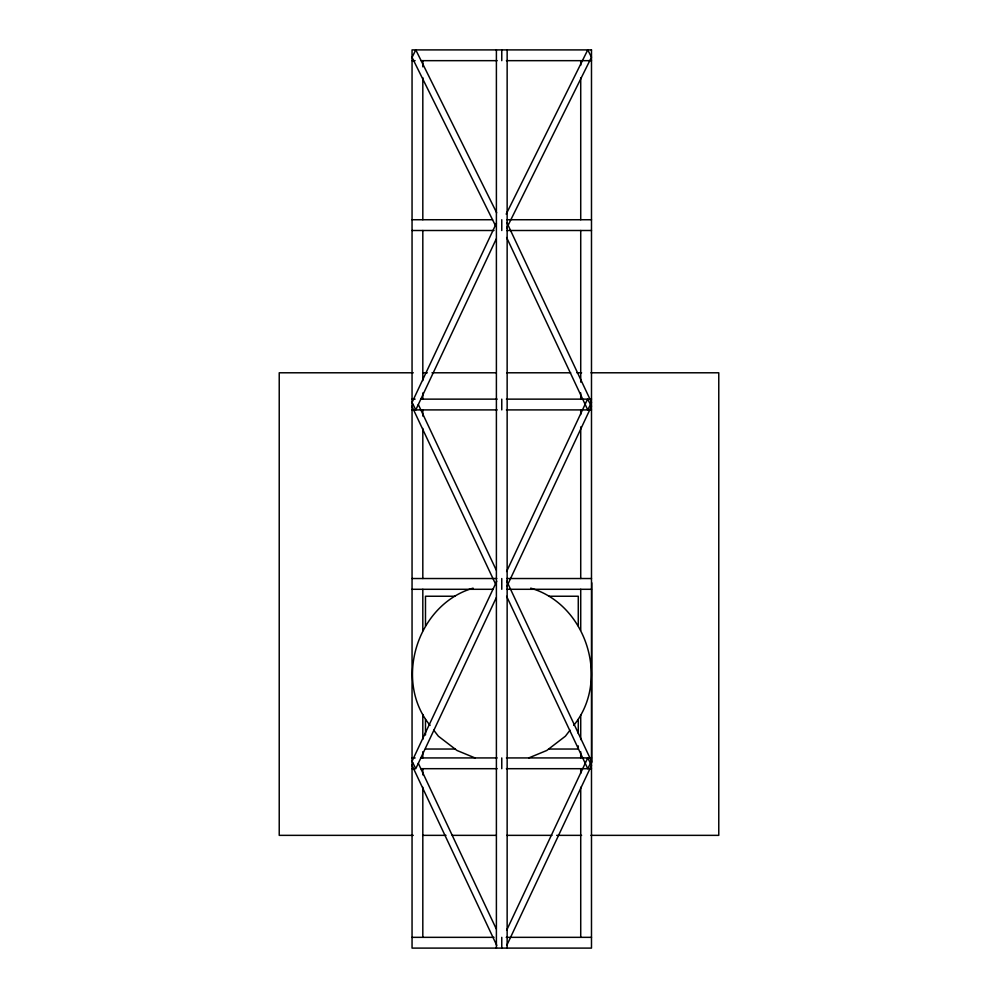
<?xml version="1.0" encoding="UTF-8"?>
<svg xmlns="http://www.w3.org/2000/svg" width="998" height="998" viewBox="0 0 998 998"><rect width="100%" height="100%" fill="white"/><g stroke="black" fill="none" stroke-linecap="round" stroke-linejoin="round"><path stroke-width="1.5" d="M506.61 571.505L587.548 399.138L591.49 406.161L506.772 586.599M496.43 223.14L412.049 402.419L415.779 409.904L496.256 238.934M496.767 581.223L412.049 761.225L415.779 768.697L496.256 597.727M506.622 930.311L587.76 757.931L591.49 765.416L506.772 945.405M506.173 214.146L587.76 49.9L591.49 57.223L506.809 227.881M413.097 404.514L412.049 406.61L495.495 583.917M413.097 763.32L412.049 765.416L496.767 945.405M570.008 730.187L565.417 736.175L546.804 750.459L528.753 757.931M573.688 725.396C610.551 680.486 586.425 604.277 530.687 588.146M473.089 588.146C417.351 604.277 393.224 680.486 430.088 725.396M412.049 60.666L415.118 60.666M421.131 60.666L497.129 60.666M506.41 60.666L591.49 60.666M412.049 219.735L492.55 219.735M506.847 219.735L591.49 219.735M412.049 230.501L494.022 230.501M506.772 230.501L591.49 230.501M413.272 372.79L279.228 372.79L279.228 835.351L413.272 835.351M422.628 372.79L427.306 372.79M431.984 372.79L495.881 372.79M506.797 372.79L570.694 372.79M576.931 372.79L581.609 372.79M590.953 372.79L718.772 372.79L718.772 835.351L590.953 835.351M412.049 399.138L415.118 399.138M420.844 399.138L497.129 399.138M506.41 399.138L591.49 399.138M412.049 409.904L497.129 409.904M506.41 409.904L591.49 409.904M412.049 578.528L496.767 578.528M506.772 578.528L591.49 578.528M412.049 589.294L492.962 589.294M506.772 589.294L591.49 589.294M455.113 596.243L425.485 596.243L425.485 625.871M548.651 596.243L578.279 596.243L578.279 625.871M425.485 749.036L455.113 749.036M548.651 749.036L578.279 749.036L578.279 745.918M412.049 757.931L415.118 757.931M420.844 757.931L497.104 757.931M506.435 757.931L591.49 757.931M412.049 768.697L415.118 768.697M420.844 768.697L497.129 768.697M506.41 768.697L591.49 768.697M422.628 835.351L446.006 835.351M452.244 835.351L495.881 835.351M506.797 835.351L551.994 835.351M556.672 835.351L581.609 835.351M412.049 937.334L494.022 937.334M506.223 937.334L591.49 937.334M475.023 757.931L456.959 750.459L438.347 736.175L433.756 730.187M496.667 212.761L415.779 49.9L412.049 57.373L495.357 225.411M506.809 222.492L591.49 402.419L587.76 409.904L506.622 237.524M506.772 581.223L591.49 761.225L587.76 768.697L506.622 596.33M418.312 404.514L496.256 570.108M418.312 763.32L496.256 928.901M591.739 582.795L591.739 762.497M580.724 60.666L580.724 65.294M580.724 77.657L580.724 219.735M580.724 230.501L580.724 382.109M580.724 392.95L580.724 399.138M580.724 409.904L580.724 414.544M580.724 426.919L580.724 578.528M580.724 589.294L580.724 630.212M580.724 715.067L580.724 739.568M580.724 751.806L580.724 757.931M580.724 768.697L580.724 773.338M580.724 787.26L580.724 937.334M578.279 719.408L578.279 733.443M507.146 49.9L507.146 948.1M501.769 49.9L501.769 60.666M501.769 219.735L501.769 230.501M501.769 399.138L501.769 409.904M501.769 578.528L501.769 589.294M501.769 757.931L501.769 768.697M501.769 937.334L501.769 948.1M496.393 49.9L496.393 948.1M425.485 719.408L425.485 735.002M422.815 60.666L422.815 66.841M422.815 77.657L422.815 219.735M422.815 230.501L422.815 380.562M422.815 392.95L422.815 399.138M422.815 409.904L422.815 416.091M422.815 428.466L422.815 578.528M422.815 589.294L422.815 630.761M422.815 714.518L422.815 739.331M422.815 751.731L422.815 757.931M422.815 768.697L422.815 774.885M422.815 787.26L422.815 937.334M591.49 49.9L412.049 49.9L412.049 948.1L591.49 948.1L591.49 49.9"/></g></svg>
